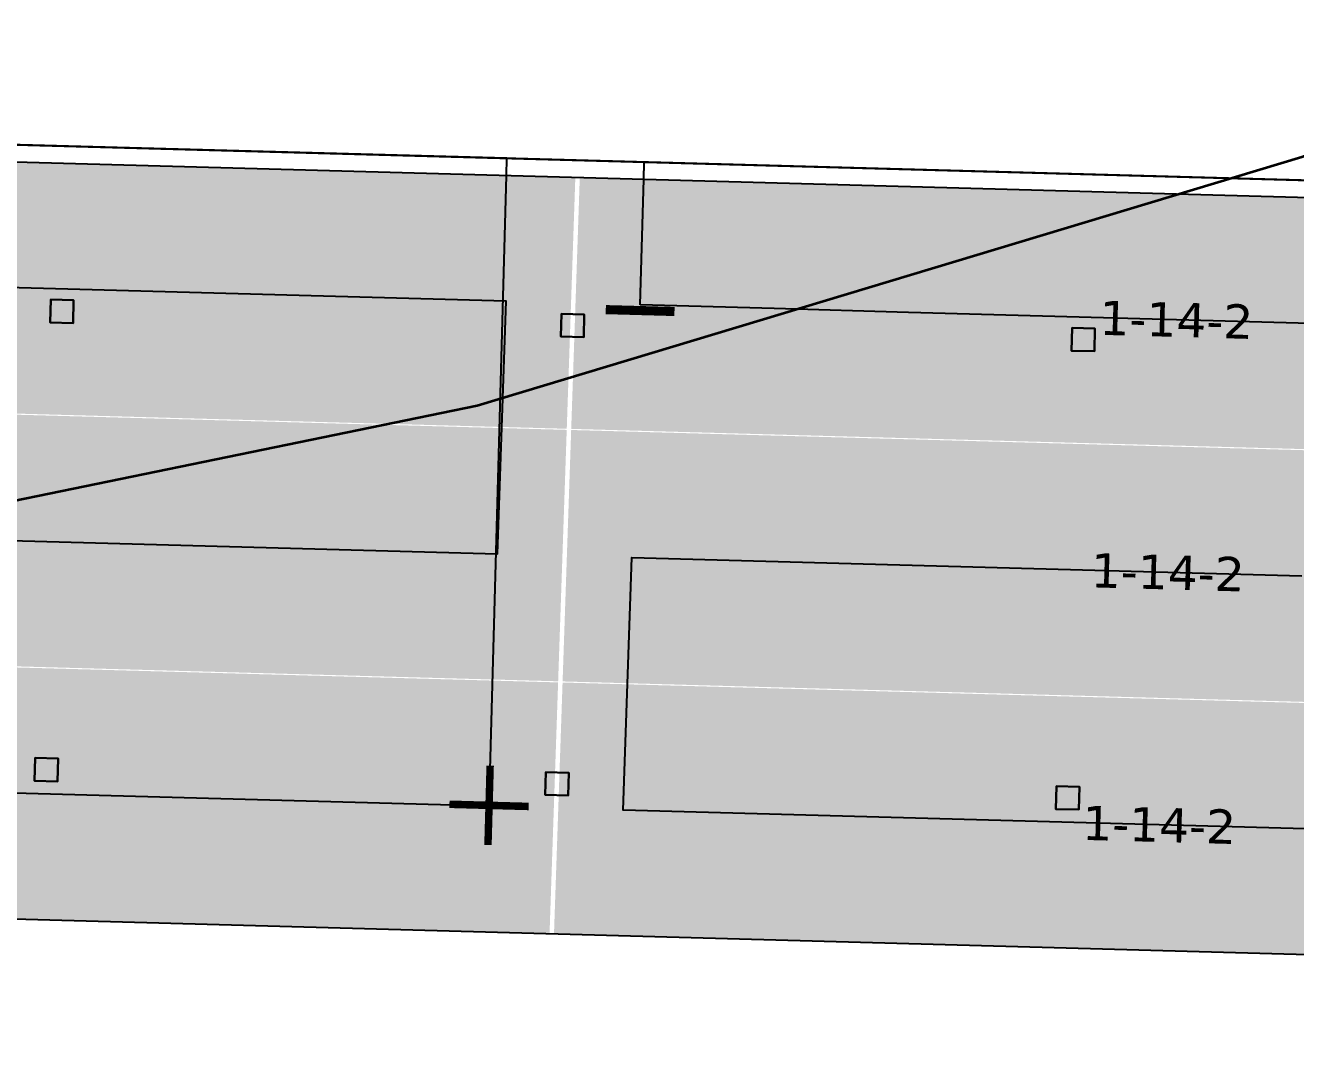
# Model space of a CAD drawing. Header units: metres. Extents: x 1477905 to 1478744, y 4202276 to 4202610.
# Drawn here: x 1478377.03 to 1478388.14, y 4202427.03 to 4202436.06 of the extents above; entities that cross this region are included whole.
import ezdxf

# ---------------------------------------------------------------- set-up
doc = ezdxf.new("R2010")
doc.units = ezdxf.units.M
doc.layers.add('Nouveau Terrain - CN - Courbes', color=22, linetype='Continuous', lineweight=0)
for name, color, linetype in [('PVcase Device Coloring', 7, 'Continuous'), ('PVcase Polarity Symbols', 7, 'Continuous'), ('PVcase Poles', 7, 'Continuous'), ('PVcase PV Modules (full frames)', 142, 'Continuous'), ('PVcase PV Modules (optimised)', 142, 'Continuous'), ('PVcase String Cables', 150, 'Continuous'), ('PVcase Stringing Numbers', 7, 'Continuous'), ('PVcase Strings', 92, 'Continuous')]:
    doc.layers.add(name, color=color, linetype=linetype)
doc.styles.get("Standard").update_dxf_attribs({"font": 'verdana.ttf'})
doc.styles.add('UBS-Style de texte', font='verdana.ttf')

# ---------------------------------------------------------------- blocks, each defined once
blk = doc.blocks.new('3P18@15DEG F FX ID2 PVBlock')
at = {"layer": 'PVcase PV Modules (optimised)', "color": 0}
blk.add_polyline3d([(0, 0, 1.773945735132677), (21.06698842950539, -0.5810537936249747, 1.773945735132684), (20.88445742833418, -7.198992669318526, 7.019385073192552e-15), (-0.182531001171211, -6.617938875693552, 0)], close=True, dxfattribs=at)

msp = doc.modelspace()

# ---------------------------------------------------------------- hatches: boundary and pattern name
at = {"layer": 'PVcase Device Coloring', "true_color": 0x1eec00, "transparency": 33554582}
for points in [[(1478365.237166604, 4202435.188087705), (1478365.162183982, 4202432.988940003), (1478381.769119565, 4202432.530900024), (1478381.844102187, 4202434.730047725)], [(1478366.343459281, 4202432.946696027), (1478366.268476659, 4202430.747548326), (1478381.693807784, 4202430.322098469), (1478381.768790405, 4202432.521246171)]]:
    msp.add_hatch(color=3, dxfattribs=at).paths.add_polyline_path(points, flags=0)
at = {"layer": 'PVcase Device Coloring', "true_color": 0x00ff40, "transparency": 33554582}
for points in [[(1478381.883075857, 4202434.728972783), (1478381.808093235, 4202432.529825082), (1478392.318992405, 4202432.239921384), (1478392.393975026, 4202434.439069085)], [(1478381.807764076, 4202432.520171229), (1478381.732781454, 4202430.321023528), (1478392.243680623, 4202430.031119829), (1478392.318663245, 4202432.23026753)], [(1478349.862140903, 4202431.190392579), (1478349.787158281, 4202428.991244878), (1478381.618496002, 4202428.113296916), (1478381.693478624, 4202430.312444617)], [(1478381.732452294, 4202430.311369675), (1478381.657469672, 4202428.112221974), (1478392.168368842, 4202427.822318275), (1478392.243351463, 4202430.021465977)]]:
    msp.add_hatch(color=100, dxfattribs=at).paths.add_polyline_path(points, flags=0)

# ---------------------------------------------------------------- linework, layer by layer
at = {"layer": 'Nouveau Terrain - CN - Courbes', "linetype": 'Continuous', "lineweight": 35}
msp.add_polyline3d([(1478335.282626814, 4202425.829336059, 73), (1478340.254916718, 4202426.28479444, 73), (1478342.535462485, 4202426.919656962, 73), (1478348.324087714, 4202429.398642596, 73), (1478352.125640577, 4202430.895987161, 73), (1478353.387270747, 4202431.01213701, 73), (1478360.184490013, 4202430.230826925, 73), (1478363.310418425, 4202430.345641803, 73), (1478376.930513024, 4202431.899315742, 73), (1478380.985159703, 4202432.73499997, 73), (1478388.197082288, 4202434.91053588, 73), (1478398.617350874, 4202438.826656805, 73), (1478407.985020134, 4202442.472740513, 73), (1478412.470244399, 4202444.791230266, 73), (1478421.358482726, 4202449.928240885, 73), (1478423.216447328, 4202451.645802511, 73), (1478427.581432917, 4202456.839782299, 73), (1478428.843755461, 4202458.856565427, 73), (1478429.58169592, 4202461.648758596, 73), (1478429.00640143, 4202461.758571131, 73), (1478428.780313677, 4202461.801726889, 73)], dxfattribs=at)
at = {"layer": 'PVcase Poles'}
for points in [[(1478377.251222728, 4202433.460194179, 72.1504762986383), (1478377.25673688, 4202433.660118151, 72.1504762986383), (1478377.25673688, 4202433.660118151, 75.02745957047753), (1478377.251222728, 4202433.460194179, 74.97385391389318), (1478377.251222728, 4202433.460194179, 72.1504762986383), (1478377.451146699, 4202433.454680027, 72.1504762986383), (1478377.451146699, 4202433.454680027, 74.96899420678274), (1478377.251222728, 4202433.460194179, 74.97385391389318), (1478377.451146699, 4202433.454680027, 74.96899420678274), (1478377.456660851, 4202433.654603998, 75.02259986336709), (1478377.456660851, 4202433.654603998, 72.1504762986383), (1478377.451146699, 4202433.454680027, 72.1504762986383), (1478377.456660851, 4202433.654603998, 72.1504762986383), (1478377.25673688, 4202433.660118151, 72.1504762986383), (1478377.456660851, 4202433.654603998, 72.1504762986383), (1478377.456660851, 4202433.654603998, 75.02259986336709), (1478377.25673688, 4202433.660118151, 75.02745957047753)], [(1478381.717205651, 4202433.337016804, 72.04183665115065), (1478381.722719803, 4202433.536940776, 72.04183665115065), (1478381.722719803, 4202433.536940776, 74.91890145816443), (1478381.717205651, 4202433.337016804, 74.86529580158007), (1478381.717205651, 4202433.337016804, 72.04183665115065), (1478381.917129622, 4202433.331502652, 72.04183665115065), (1478381.917129622, 4202433.331502652, 74.86043609446963), (1478381.717205651, 4202433.337016804, 74.86529580158007), (1478381.917129622, 4202433.331502652, 74.86043609446963), (1478381.922643774, 4202433.531426623, 74.91404175105399), (1478381.922643774, 4202433.531426623, 72.04183665115065), (1478381.917129622, 4202433.331502652, 72.04183665115065), (1478381.922643774, 4202433.531426623, 72.04183665115065), (1478381.722719803, 4202433.536940776, 72.04183665115065), (1478381.922643774, 4202433.531426623, 72.04183665115065), (1478381.922643774, 4202433.531426623, 74.91404175105399), (1478381.722719803, 4202433.536940776, 74.91890145816443)], [(1478386.183188574, 4202433.21383943, 71.90414919576196), (1478386.188702727, 4202433.413763402, 71.90414919576196), (1478386.188702727, 4202433.413763402, 74.81034334610541), (1478386.183188574, 4202433.21383943, 74.75673768952106), (1478386.183188574, 4202433.21383943, 71.90414919576196), (1478386.383112545, 4202433.208325278, 71.90414919576196), (1478386.383112545, 4202433.208325278, 74.75187798241062), (1478386.183188574, 4202433.21383943, 74.75673768952106), (1478386.383112545, 4202433.208325278, 74.75187798241062), (1478386.388626697, 4202433.40824925, 74.80548363899497), (1478386.388626697, 4202433.40824925, 71.90414919576196), (1478386.383112545, 4202433.208325278, 71.90414919576196), (1478386.388626697, 4202433.40824925, 71.90414919576196), (1478386.188702727, 4202433.413763402, 71.90414919576196), (1478386.388626697, 4202433.40824925, 71.90414919576196), (1478386.388626697, 4202433.40824925, 74.80548363899497), (1478386.188702727, 4202433.413763402, 74.81034334610541)], [(1478377.114539324, 4202429.451438733, 71.76156667563538), (1478377.120053477, 4202429.651362705, 71.76156667563538), (1478377.120053477, 4202429.651362705, 73.95303249400716), (1478377.114539324, 4202429.451438733, 73.89942683742281), (1478377.114539324, 4202429.451438733, 71.76156667563538), (1478377.314463295, 4202429.445924581, 71.76156667563538), (1478377.314463295, 4202429.445924581, 73.89456713031237), (1478377.114539324, 4202429.451438733, 73.89942683742281), (1478377.314463295, 4202429.445924581, 73.89456713031237), (1478377.319977447, 4202429.645848553, 73.94817278689672), (1478377.319977447, 4202429.645848553, 71.76156667563538), (1478377.314463295, 4202429.445924581, 71.76156667563538), (1478377.319977447, 4202429.645848553, 71.76156667563538), (1478377.120053477, 4202429.651362705, 71.76156667563538), (1478377.319977447, 4202429.645848553, 71.76156667563538), (1478377.319977447, 4202429.645848553, 73.94817278689672), (1478377.120053477, 4202429.651362705, 73.95303249400716)], [(1478381.580522248, 4202429.328261359, 71.66728028778124), (1478381.5860364, 4202429.52818533, 71.66728028778124), (1478381.5860364, 4202429.52818533, 73.84447438169406), (1478381.580522248, 4202429.328261359, 73.7908687251097), (1478381.580522248, 4202429.328261359, 71.66728028778124), (1478381.780446218, 4202429.322747206, 71.66728028778124), (1478381.780446218, 4202429.322747206, 73.78600901799926), (1478381.580522248, 4202429.328261359, 73.7908687251097), (1478381.780446218, 4202429.322747206, 73.78600901799926), (1478381.785960371, 4202429.522671178, 73.83961467458361), (1478381.785960371, 4202429.522671178, 71.66728028778124), (1478381.780446218, 4202429.322747206, 71.66728028778124), (1478381.785960371, 4202429.522671178, 71.66728028778124), (1478381.5860364, 4202429.52818533, 71.66728028778124), (1478381.785960371, 4202429.522671178, 71.66728028778124), (1478381.785960371, 4202429.522671178, 73.83961467458361), (1478381.5860364, 4202429.52818533, 73.84447438169406)], [(1478386.046505171, 4202429.205083984, 71.53312346020171), (1478386.052019323, 4202429.405007956, 71.53312346020171), (1478386.052019323, 4202429.405007956, 73.73591626938097), (1478386.046505171, 4202429.205083984, 73.6823106127966), (1478386.046505171, 4202429.205083984, 71.53312346020171), (1478386.246429142, 4202429.199569832, 71.53312346020171), (1478386.246429142, 4202429.199569832, 73.67745090568617), (1478386.046505171, 4202429.205083984, 73.6823106127966), (1478386.246429142, 4202429.199569832, 73.67745090568617), (1478386.251943294, 4202429.399493803, 73.73105656227052), (1478386.251943294, 4202429.399493803, 71.53312346020171), (1478386.246429142, 4202429.199569832, 71.53312346020171), (1478386.251943294, 4202429.399493803, 71.53312346020171), (1478386.052019323, 4202429.405007956, 71.53312346020171), (1478386.251943294, 4202429.399493803, 71.53312346020171), (1478386.251943294, 4202429.399493803, 73.73105656227052), (1478386.052019323, 4202429.405007956, 73.73591626938097)]]:
    msp.add_polyline3d(points, dxfattribs=at)
at = {"layer": 'PVcase String Cables'}
for points in [[(1478407.254324055, 4202432.928594232, 74.10674942704266), (1478407.284657117, 4202434.028365517, 74.40176737182357), (1478407.288792732, 4202434.178308524, 74.40182817072858), (1478392.675444939, 4202434.58136286, 74.9706222405934), (1478392.399086598, 4202434.588985167, 74.98087034228669), (1478371.338314589, 4202435.169867496, 75.49281086919423), (1478371.060540808, 4202435.177528842, 75.49677146963937), (1478349.994391164, 4202435.758559492, 75.68483412742162), (1478349.745420294, 4202435.765426419, 75.69530974273171), (1478339.660408163, 4202436.043583617, 76.0200912943735)], [(1478408.342044824, 4202430.687714791, 73.46941446045201), (1478408.433310324, 4202433.99668423, 74.35705844257564), (1478408.437445939, 4202434.146627238, 74.35711924148201), (1478392.675444939, 4202434.58136286, 74.9706222405934), (1478392.399086598, 4202434.588985168, 74.98087034228746), (1478371.338314589, 4202435.169867496, 75.49281086919423), (1478371.060540808, 4202435.177528842, 75.49677146963937), (1478349.994391164, 4202435.758559492, 75.68483412742162), (1478349.745420294, 4202435.765426419, 75.69530974273171), (1478339.660408163, 4202436.043583617, 76.0200912943735)], [(1478439.353483665, 4202432.043259409, 72.31180434255322), (1478439.383816727, 4202433.143030693, 72.60770741037472), (1478439.387952343, 4202433.292973717, 72.60800902226141), (1478435.347755606, 4202433.404407375, 72.95878892239764), (1478435.040720615, 4202433.412875784, 72.9812509305466), (1478414.005574829, 4202433.993051307, 74.1395527693767), (1478413.72650541, 4202434.000748389, 74.15125363802557), (1478392.675444939, 4202434.581362861, 74.97062224059476), (1478392.399086598, 4202434.588985168, 74.9808703422818), (1478371.338314589, 4202435.169867496, 75.49281086919423), (1478371.060540808, 4202435.177528843, 75.49677146963754), (1478349.994391164, 4202435.758559492, 75.68483412742162), (1478349.745420294, 4202435.765426419, 75.69530974273171), (1478339.660408163, 4202436.043583617, 76.0200912943735)], [(1478440.409531153, 4202429.803253557, 71.62042131957618), (1478440.500796654, 4202433.112222995, 72.51072844312837), (1478440.504932269, 4202433.262166019, 72.51103005501508), (1478435.347755606, 4202433.404407375, 72.95878892241785), (1478435.040720615, 4202433.412875783, 72.98125093054442), (1478414.005574829, 4202433.993051307, 74.1395527693767), (1478413.72650541, 4202434.000748389, 74.15125363802557), (1478392.675444939, 4202434.581362861, 74.97062224059476), (1478392.399086598, 4202434.588985168, 74.9808703422818), (1478371.338314589, 4202435.169867496, 75.49281086919423), (1478371.060540808, 4202435.177528842, 75.4967714696373), (1478349.994391164, 4202435.758559492, 75.68483412742162), (1478349.745420294, 4202435.765426419, 75.69530974273171), (1478339.660408163, 4202436.043583617, 76.0200912943735)], [(1478441.577693954, 4202429.771034171, 71.51899852825721), (1478441.668959454, 4202433.080003609, 72.40930565182961), (1478441.67309507, 4202433.229946634, 72.40960726372042), (1478435.347755606, 4202433.404407375, 72.95878892239764), (1478435.040720615, 4202433.412875784, 72.9812509305466), (1478414.005574829, 4202433.993051307, 74.1395527693767), (1478413.72650541, 4202434.00074839, 74.15125363802694), (1478392.675444939, 4202434.581362861, 74.97062224059476), (1478392.399086598, 4202434.588985168, 74.9808703422818), (1478371.338314589, 4202435.169867496, 75.49281086919423), (1478371.060540808, 4202435.177528843, 75.49677146963754), (1478349.994391164, 4202435.758559492, 75.68483412742162), (1478349.745420294, 4202435.765426419, 75.69530974273171), (1478339.660408163, 4202436.043583617, 76.0200912943735)], [(1478440.521646466, 4202432.011040024, 72.21038155123425), (1478440.551979528, 4202433.110811307, 72.50628461905575), (1478440.556115143, 4202433.260754331, 72.50658623094245), (1478435.347755606, 4202433.404407375, 72.95878892241785), (1478435.040720615, 4202433.412875783, 72.98125093054442), (1478414.005574829, 4202433.993051307, 74.1395527693767), (1478413.72650541, 4202434.000748389, 74.15125363802557), (1478392.675444939, 4202434.581362861, 74.97062224059476), (1478392.399086598, 4202434.588985168, 74.9808703422818), (1478371.338314589, 4202435.169867496, 75.49281086919423), (1478371.060540808, 4202435.177528842, 75.4967714696373), (1478349.994391164, 4202435.758559492, 75.68483412742162), (1478349.745420294, 4202435.765426419, 75.69530974273171), (1478339.660408163, 4202436.043583617, 76.0200912943735)], [(1478471.105472927, 4202431.167499976, 69.51253268815657), (1478471.13580599, 4202432.267271261, 69.80850958866061), (1478471.139941606, 4202432.4172143, 69.80883125548007), (1478456.590860719, 4202432.818496075, 71.11350164944335), (1478456.335846844, 4202432.825529675, 71.13655079202223), (1478435.347755606, 4202433.404407375, 72.95878892239764), (1478435.040720615, 4202433.412875784, 72.9812509305466), (1478414.005574829, 4202433.993051308, 74.13955276937888), (1478413.72650541, 4202434.00074839, 74.15125363802694), (1478392.675444939, 4202434.581362861, 74.97062224059476), (1478392.399086598, 4202434.588985168, 74.9808703422818), (1478371.338314589, 4202435.169867496, 75.49281086919423), (1478371.060540808, 4202435.177528843, 75.49677146963754), (1478349.994391164, 4202435.758559492, 75.68483412742162), (1478349.745420294, 4202435.765426419, 75.69530974273171), (1478339.660408163, 4202436.043583617, 76.0200912943735)], [(1478472.159561353, 4202428.927548157, 68.81799223616373), (1478472.250826854, 4202432.236517596, 69.70852150547911), (1478472.254962469, 4202432.386460635, 69.708843172299), (1478456.590860719, 4202432.818496074, 71.11350164943906), (1478456.335846844, 4202432.825529674, 71.13655079201813), (1478435.347755606, 4202433.404407375, 72.95878892239764), (1478435.040720615, 4202433.412875784, 72.9812509305466), (1478414.005574829, 4202433.993051307, 74.1395527693767), (1478413.72650541, 4202434.00074839, 74.15125363802694), (1478392.675444939, 4202434.581362861, 74.97062224059476), (1478392.399086598, 4202434.588985168, 74.9808703422818), (1478371.338314589, 4202435.169867496, 75.49281086919423), (1478371.060540808, 4202435.177528843, 75.49677146963754), (1478349.994391164, 4202435.758559492, 75.68483412742162), (1478349.745420294, 4202435.765426419, 75.69530974273171), (1478339.660408163, 4202436.043583617, 76.0200912943735)], [(1478503.128136204, 4202430.284275019, 67.40841836694196), (1478503.158469266, 4202431.384046304, 67.70355591983987), (1478503.162604882, 4202431.533989356, 67.70364930231757), (1478499.099031662, 4202431.646067767, 67.89970803800979), (1478498.849660655, 4202431.65294573, 67.91239470140185), (1478477.822503746, 4202432.232900911, 69.20775154736258), (1478477.573716408, 4202432.239762777, 69.2318906520581), (1478456.590860719, 4202432.818496075, 71.11350164944335), (1478456.335846844, 4202432.825529675, 71.13655079202223), (1478435.347755606, 4202433.404407376, 72.95878892240175), (1478435.040720615, 4202433.412875784, 72.9812509305466), (1478414.005574829, 4202433.993051308, 74.13955276937888), (1478413.72650541, 4202434.00074839, 74.15125363802694), (1478392.675444939, 4202434.581362861, 74.97062224059476), (1478392.399086598, 4202434.588985168, 74.9808703422818), (1478371.338314589, 4202435.169867496, 75.49281086919423), (1478371.060540808, 4202435.177528843, 75.49677146963754), (1478349.994391164, 4202435.758559492, 75.68483412742162), (1478349.745420294, 4202435.765426419, 75.69530974273171), (1478339.660408163, 4202436.043583617, 76.0200912943735)], [(1478504.20988004, 4202428.043560429, 66.7604203714471), (1478504.30114554, 4202431.352529868, 67.64842422825078), (1478504.305281156, 4202431.50247292, 67.64851761072848), (1478499.099031662, 4202431.646067766, 67.89970803800797), (1478498.849660655, 4202431.65294573, 67.91239470140185), (1478477.822503746, 4202432.232900911, 69.20775154736258), (1478477.573716408, 4202432.239762776, 69.2318906520538), (1478456.590860719, 4202432.818496075, 71.11350164944335), (1478456.335846844, 4202432.825529674, 71.13655079201813), (1478435.347755606, 4202433.404407375, 72.95878892239764), (1478435.040720615, 4202433.412875784, 72.9812509305466), (1478414.005574829, 4202433.993051307, 74.1395527693767), (1478413.72650541, 4202434.00074839, 74.15125363802694), (1478392.675444939, 4202434.581362861, 74.97062224059476), (1478392.399086598, 4202434.588985168, 74.9808703422818), (1478371.338314589, 4202435.169867496, 75.49281086919423), (1478371.060540808, 4202435.177528843, 75.49677146963754), (1478349.994391164, 4202435.758559492, 75.68483412742162), (1478349.745420294, 4202435.765426419, 75.69530974273171), (1478339.660408163, 4202436.043583617, 76.0200912943735)], [(1478505.381072772, 4202428.011257474, 66.70391282185143), (1478505.472338272, 4202431.320226913, 67.59191667841536), (1478505.476473888, 4202431.470169966, 67.59201006088365), (1478499.099031662, 4202431.646067767, 67.89970803800979), (1478498.849660655, 4202431.65294573, 67.91239470140185), (1478477.822503746, 4202432.232900911, 69.20775154736258), (1478477.573716408, 4202432.239762776, 69.2318906520538), (1478456.590860719, 4202432.818496075, 71.11350164944335), (1478456.335846844, 4202432.825529675, 71.13655079202223), (1478435.347755606, 4202433.404407376, 72.95878892240175), (1478435.040720615, 4202433.412875784, 72.9812509305466), (1478414.005574829, 4202433.993051308, 74.13955276937888), (1478413.72650541, 4202434.00074839, 74.15125363802694), (1478392.675444939, 4202434.581362861, 74.97062224059476), (1478392.399086598, 4202434.588985168, 74.9808703422818), (1478371.338314589, 4202435.169867496, 75.49281086919423), (1478371.060540808, 4202435.177528843, 75.49677146963754), (1478349.994391164, 4202435.758559492, 75.68483412742162), (1478349.745420294, 4202435.765426419, 75.69530974273171), (1478339.660408163, 4202436.043583617, 76.0200912943735)], [(1478504.299328936, 4202430.251972063, 67.35191081709532), (1478504.329661999, 4202431.351743349, 67.64704836997078), (1478504.333797615, 4202431.501686401, 67.64714175244835), (1478499.099031662, 4202431.646067766, 67.89970803800797), (1478498.849660655, 4202431.65294573, 67.91239470140185), (1478477.822503746, 4202432.232900911, 69.20775154736258), (1478477.573716408, 4202432.239762776, 69.2318906520538), (1478456.590860719, 4202432.818496074, 71.11350164943906), (1478456.335846844, 4202432.825529674, 71.13655079201813), (1478435.347755606, 4202433.404407375, 72.95878892239764), (1478435.040720615, 4202433.412875784, 72.9812509305466), (1478414.005574829, 4202433.993051307, 74.1395527693767), (1478413.72650541, 4202434.00074839, 74.15125363802694), (1478392.675444939, 4202434.581362861, 74.97062224059476), (1478392.399086598, 4202434.588985168, 74.9808703422818), (1478371.338314589, 4202435.169867496, 75.49281086919423), (1478371.060540808, 4202435.177528843, 75.49677146963754), (1478349.994391164, 4202435.758559492, 75.68483412742162), (1478349.745420294, 4202435.765426419, 75.69530974273171), (1478339.660408163, 4202436.043583617, 76.0200912943735)], [(1478409.513712389, 4202430.65539874, 73.42380974534179), (1478409.604977889, 4202433.964368179, 74.3114537274654), (1478409.609113504, 4202434.114311188, 74.31151452637317), (1478392.675444939, 4202434.581362861, 74.97062224059476), (1478392.399086598, 4202434.588985168, 74.9808703422818), (1478371.338314589, 4202435.169867496, 75.49281086919423), (1478371.060540808, 4202435.177528842, 75.4967714696373), (1478349.994391164, 4202435.758559492, 75.68483412742162), (1478349.745420294, 4202435.765426419, 75.69530974273171), (1478339.660408163, 4202436.043583617, 76.0200912943735)], [(1478408.42599162, 4202432.89627818, 74.06114471198299), (1478408.456324682, 4202433.996049466, 74.35616265672239), (1478408.460460297, 4202434.145992474, 74.35622345562878), (1478392.675444939, 4202434.581362861, 74.97062224059476), (1478392.399086598, 4202434.588985168, 74.9808703422818), (1478371.338314589, 4202435.169867496, 75.49281086919423), (1478371.060540808, 4202435.177528842, 75.4967714696373), (1478349.994391164, 4202435.758559492, 75.68483412742162), (1478349.745420294, 4202435.765426419, 75.69530974273171), (1478339.660408163, 4202436.043583617, 76.0200912943735)], [(1478473.327432751, 4202428.895336809, 68.7132648483956), (1478473.418698252, 4202432.204306247, 69.60379411758346), (1478473.422833868, 4202432.354249287, 69.6041157844115), (1478456.590860719, 4202432.818496075, 71.11350164944335), (1478456.335846844, 4202432.825529675, 71.13655079202223), (1478435.347755606, 4202433.404407376, 72.95878892240175), (1478435.040720615, 4202433.412875784, 72.9812509305466), (1478414.005574829, 4202433.993051308, 74.13955276937888), (1478413.72650541, 4202434.00074839, 74.15125363802694), (1478392.675444939, 4202434.581362861, 74.97062224059476), (1478392.399086598, 4202434.588985168, 74.9808703422818), (1478371.338314589, 4202435.169867496, 75.49281086919423), (1478371.060540808, 4202435.177528843, 75.49677146963754), (1478349.994391164, 4202435.758559492, 75.68483412742162), (1478349.745420294, 4202435.765426419, 75.69530974273171), (1478339.660408163, 4202436.043583617, 76.0200912943735)], [(1478472.273344326, 4202431.135288628, 69.40780530026322), (1478472.303677388, 4202432.235059912, 69.70378220076726), (1478472.307813004, 4202432.385002952, 69.70410386759103), (1478456.590860719, 4202432.818496075, 71.11350164944335), (1478456.335846844, 4202432.825529675, 71.13655079202223), (1478435.347755606, 4202433.404407376, 72.95878892240175), (1478435.040720615, 4202433.412875784, 72.9812509305466), (1478414.005574829, 4202433.993051308, 74.13955276937888), (1478413.72650541, 4202434.00074839, 74.15125363802694), (1478392.675444939, 4202434.581362861, 74.97062224059476), (1478392.399086598, 4202434.588985168, 74.9808703422818), (1478371.338314589, 4202435.169867496, 75.49281086919423), (1478371.060540808, 4202435.177528843, 75.49677146963754), (1478349.994391164, 4202435.758559492, 75.68483412742162), (1478349.745420294, 4202435.765426419, 75.69530974273171), (1478339.660408163, 4202436.043583617, 76.0200912943735)], [(1478455.483532248, 4202427.176615076, 69.7119648011264), (1478455.635730186, 4202432.694782667, 71.19667598013304), (1478455.639865802, 4202432.844725698, 71.19697759203197), (1478435.347755606, 4202433.404407375, 72.95878892239764), (1478435.040720615, 4202433.412875783, 72.98125093054442), (1478414.005574829, 4202433.993051307, 74.1395527693767), (1478413.72650541, 4202434.000748389, 74.15125363802557), (1478392.675444939, 4202434.581362861, 74.97062224059476), (1478392.399086598, 4202434.588985168, 74.9808703422818), (1478371.338314589, 4202435.169867496, 75.49281086919423), (1478371.060540808, 4202435.177528843, 75.49677146963754), (1478349.994391164, 4202435.758559492, 75.68483412742162), (1478349.745420294, 4202435.765426419, 75.69530974273171), (1478339.660408163, 4202436.043583617, 76.0200912943735)], [(1478424.868732267, 4202428.021009409, 72.05125214390529), (1478425.020930206, 4202433.539177001, 73.5326421000467), (1478425.025065821, 4202433.689120019, 73.53276369319222), (1478414.005574829, 4202433.993051307, 74.1395527693767), (1478413.72650541, 4202434.000748389, 74.15125363802557), (1478392.675444939, 4202434.581362861, 74.97062224059476), (1478392.399086598, 4202434.588985168, 74.9808703422818), (1478371.338314589, 4202435.169867496, 75.49281086919423), (1478371.060540808, 4202435.177528843, 75.49677146963754), (1478349.994391164, 4202435.758559492, 75.68483412742162), (1478349.745420294, 4202435.765426419, 75.69530974273171), (1478339.660408163, 4202436.043583617, 76.0200912943735)], [(1478519.345936662, 4202425.415210378, 65.43433177781404), (1478519.4981346, 4202430.933377972, 66.91520193849198), (1478519.502270217, 4202431.083321031, 66.91529532097287), (1478499.099031662, 4202431.646067767, 67.89970803800979), (1478498.849660655, 4202431.65294573, 67.91239470140185), (1478477.822503746, 4202432.232900911, 69.20775154736258), (1478477.573716408, 4202432.239762776, 69.2318906520538), (1478456.590860719, 4202432.818496075, 71.11350164944335), (1478456.335846844, 4202432.825529675, 71.13655079202223), (1478435.347755606, 4202433.404407375, 72.95878892239764), (1478435.040720615, 4202433.412875784, 72.9812509305466), (1478414.005574829, 4202433.993051308, 74.13955276937888), (1478413.72650541, 4202434.00074839, 74.15125363802694), (1478392.675444939, 4202434.581362861, 74.97062224059476), (1478392.399086598, 4202434.588985168, 74.9808703422818), (1478371.338314589, 4202435.169867496, 75.49281086919423), (1478371.060540808, 4202435.177528843, 75.49677146963754), (1478349.994391164, 4202435.758559492, 75.68483412742162), (1478349.745420294, 4202435.765426419, 75.69530974273171), (1478339.660408163, 4202436.043583617, 76.0200912943735)], [(1478488.671567579, 4202426.261247706, 67.04767020350816), (1478488.823765517, 4202431.779415296, 68.52962298573195), (1478488.827901133, 4202431.929358342, 68.52977511384454), (1478477.822503746, 4202432.232900911, 69.20775154736258), (1478477.573716408, 4202432.239762776, 69.2318906520538), (1478456.590860719, 4202432.818496075, 71.11350164944335), (1478456.335846844, 4202432.825529675, 71.13655079202223), (1478435.347755606, 4202433.404407375, 72.95878892239764), (1478435.040720615, 4202433.412875784, 72.9812509305466), (1478414.005574829, 4202433.993051308, 74.13955276937888), (1478413.72650541, 4202434.00074839, 74.15125363802694), (1478392.675444939, 4202434.581362861, 74.97062224059476), (1478392.399086598, 4202434.588985168, 74.9808703422818), (1478371.338314589, 4202435.169867496, 75.49281086919423), (1478371.060540808, 4202435.177528843, 75.49677146963754), (1478349.994391164, 4202435.758559492, 75.68483412742162), (1478349.745420294, 4202435.765426419, 75.69530974273171), (1478339.660408163, 4202436.043583617, 76.0200912943735)], [(1478423.697950487, 4202428.053301029, 72.11572132784727), (1478423.850148426, 4202433.571468622, 73.59711128423994), (1478423.854284041, 4202433.721411639, 73.59723287738346), (1478414.005574829, 4202433.993051307, 74.1395527693767), (1478413.72650541, 4202434.000748389, 74.15125363802557), (1478392.675444939, 4202434.581362861, 74.97062224059476), (1478392.399086598, 4202434.588985168, 74.9808703422818), (1478371.338314589, 4202435.169867496, 75.49281086919423), (1478371.060540808, 4202435.177528843, 75.49677146963754), (1478349.994391164, 4202435.758559492, 75.68483412742162), (1478349.745420294, 4202435.765426419, 75.69530974273171), (1478339.660408163, 4202436.043583617, 76.0200912943735)], [(1478393.026419684, 4202428.899260071, 73.47054550504578), (1478393.178617622, 4202434.417427665, 74.95081552476418), (1478393.182753237, 4202434.567370666, 74.95087632366999), (1478392.675444939, 4202434.581362861, 74.97062224059476), (1478392.399086598, 4202434.588985168, 74.9808703422818), (1478371.338314589, 4202435.169867496, 75.49281086919423), (1478371.060540808, 4202435.177528843, 75.49677146963754), (1478349.994391164, 4202435.758559492, 75.68483412742162), (1478349.745420294, 4202435.765426419, 75.69530974273171), (1478339.660408163, 4202436.043583617, 76.0200912943735)], [(1478487.501230447, 4202426.293527062, 67.11976764478585), (1478487.653428385, 4202431.811694654, 68.60172042727548), (1478487.657564001, 4202431.961637698, 68.60187255538574), (1478477.822503746, 4202432.232900912, 69.20775154736509), (1478477.573716408, 4202432.239762777, 69.2318906520581), (1478456.590860719, 4202432.818496075, 71.11350164944335), (1478456.335846844, 4202432.825529675, 71.13655079202223), (1478435.347755606, 4202433.404407376, 72.95878892240175), (1478435.040720615, 4202433.412875784, 72.9812509305466), (1478414.005574829, 4202433.993051308, 74.13955276937888), (1478413.72650541, 4202434.00074839, 74.15125363802694), (1478392.675444939, 4202434.581362861, 74.97062224059476), (1478392.399086598, 4202434.588985168, 74.9808703422818), (1478371.338314589, 4202435.169867496, 75.49281086919423), (1478371.060540808, 4202435.177528843, 75.49677146963754), (1478349.994391164, 4202435.758559492, 75.68483412742162), (1478349.745420294, 4202435.765426419, 75.69530974273171), (1478339.660408163, 4202436.043583617, 76.0200912943735)], [(1478456.863450201, 4202427.138555218, 69.5896352150162), (1478457.015648139, 4202432.656722809, 71.0747168528671), (1478457.019783755, 4202432.806665841, 71.07503851967732), (1478456.590860719, 4202432.818496074, 71.11350164943906), (1478456.335846843, 4202432.825529673, 71.13655079203423), (1478435.347755606, 4202433.404407375, 72.95878892241375), (1478435.040720615, 4202433.412875783, 72.98125093054442), (1478414.005574829, 4202433.993051307, 74.1395527693767), (1478413.72650541, 4202434.000748389, 74.15125363802557), (1478392.675444939, 4202434.58136286, 74.9706222405934), (1478392.399086598, 4202434.588985168, 74.98087034228746), (1478371.338314589, 4202435.169867496, 75.49281086919423), (1478371.060540808, 4202435.177528842, 75.4967714696373), (1478349.994391164, 4202435.758559492, 75.68483412742162), (1478349.745420294, 4202435.765426419, 75.69530974273171), (1478339.660408163, 4202436.043583617, 76.0200912943735)], [(1478391.639242941, 4202428.937520135, 73.51592916934037), (1478391.79144088, 4202434.45568773, 74.99551660730846), (1478391.795576494, 4202434.605630728, 74.99554033064689), (1478371.338314589, 4202435.169867496, 75.49281086919423), (1478371.060540808, 4202435.177528842, 75.4967714696373), (1478349.994391164, 4202435.758559492, 75.68483412742162), (1478349.745420294, 4202435.765426419, 75.69530974273171), (1478339.660408163, 4202436.043583617, 76.0200912943735)], [(1478382.412201758, 4202433.613770924, 74.9278858148761), (1478382.44253482, 4202434.713542209, 75.22276772100301), (1478382.446670435, 4202434.863485204, 75.22279144433834), (1478371.338314589, 4202435.169867496, 75.49281086919423), (1478371.060540808, 4202435.177528843, 75.49677146963754), (1478349.994391164, 4202435.758559492, 75.68483412742162), (1478349.745420294, 4202435.765426419, 75.69530974273171), (1478339.660408163, 4202436.043583617, 76.0200912943735)], [(1478381.089370101, 4202429.228498776, 73.77237311466902), (1478381.24156804, 4202434.746666369, 75.25196055239827), (1478381.245703654, 4202434.896609363, 75.25198427573284), (1478371.338314589, 4202435.169867495, 75.49281086919346), (1478371.060540808, 4202435.177528842, 75.49677146963937), (1478349.994391164, 4202435.758559492, 75.68483412742162), (1478349.745420294, 4202435.765426419, 75.69530974273171), (1478339.660408163, 4202436.043583617, 76.0200912943735)], [(1478339.660408163, 4202436.043583617, 76.0200912943735), (1478349.745420294, 4202435.765426419, 75.69530974273171), (1478349.994391164, 4202435.758559492, 75.68483412742162), (1478371.060540808, 4202435.177528843, 75.49677146963754), (1478371.338314589, 4202435.169867496, 75.49281086919423), (1478392.399086598, 4202434.588985168, 74.9808703422818), (1478392.675444939, 4202434.581362861, 74.97062224059476), (1478413.72650541, 4202434.00074839, 74.15125363802694), (1478414.005574829, 4202433.993051308, 74.13955276937888), (1478435.040720615, 4202433.412875784, 72.9812509305466), (1478435.347755606, 4202433.404407376, 72.95878892240175), (1478456.335846844, 4202432.825529675, 71.13655079202223), (1478456.590860719, 4202432.818496075, 71.11350164944335), (1478457.953405293, 4202432.780915398, 70.99131719120633), (1478457.953405293, 4202432.780915398, 67.89605322179095), (1478457.890513572, 4202430.50068047, 67.73212957208149), (1478457.827621851, 4202428.220445542, 67.56652980284153), (1478457.76473013, 4202425.940210612, 67.4035491288363), (1478457.70183841, 4202423.659975684, 67.24089141096175), (1478457.795126071, 4202423.657402694, 67.23245190847813), (1478457.795126071, 4202423.657402694, 70.33546205716722), (1478472.335994561, 4202423.256347399, 68.9596465500219), (1478472.331858946, 4202423.106404414, 68.95928860253052), (1478472.301525884, 4202422.006633131, 68.66317808742124)], [(1478339.660408163, 4202436.043583617, 76.0200912943735), (1478349.745420294, 4202435.765426419, 75.69530974273171), (1478349.994391164, 4202435.758559492, 75.68483412742162), (1478371.060540808, 4202435.177528843, 75.49677146963754), (1478371.338314589, 4202435.169867496, 75.49281086919423), (1478392.399086598, 4202434.588985168, 74.9808703422818), (1478392.675444939, 4202434.581362861, 74.97062224059476), (1478413.72650541, 4202434.00074839, 74.15125363802694), (1478414.005574829, 4202433.993051308, 74.13955276937888), (1478435.040720615, 4202433.412875784, 72.9812509305466), (1478435.347755606, 4202433.404407376, 72.95878892240175), (1478456.335846844, 4202432.825529675, 71.13655079202223), (1478456.590860719, 4202432.818496075, 71.11350164944335), (1478457.953405293, 4202432.780915398, 70.99131719120633), (1478457.953405293, 4202432.780915398, 67.89605322179095), (1478457.890513572, 4202430.50068047, 67.73212957208149), (1478457.827621851, 4202428.220445542, 67.56652980284153), (1478457.76473013, 4202425.940210613, 67.40354912890533), (1478457.70183841, 4202423.659975685, 67.24089141103045), (1478457.795126072, 4202423.657402695, 67.23245190852623), (1478457.795126072, 4202423.657402695, 70.33546205714987), (1478473.447600131, 4202423.225687933, 68.8544696012095), (1478473.443464516, 4202423.075744947, 68.85411165373547), (1478473.352199016, 4202419.76677551, 67.96318036724146)], [(1478339.660408163, 4202436.043583617, 76.0200912943735), (1478349.745420294, 4202435.765426419, 75.69530974273171), (1478349.994391164, 4202435.758559492, 75.68483412742162), (1478371.060540808, 4202435.177528843, 75.49677146963754), (1478371.338314589, 4202435.169867496, 75.49281086919423), (1478392.399086598, 4202434.588985168, 74.9808703422818), (1478392.675444939, 4202434.581362861, 74.97062224059476), (1478413.72650541, 4202434.00074839, 74.15125363802694), (1478414.005574829, 4202433.993051308, 74.13955276937888), (1478435.040720615, 4202433.412875784, 72.9812509305466), (1478435.347755606, 4202433.404407376, 72.95878892240175), (1478456.335846844, 4202432.825529675, 71.13655079202223), (1478456.590860719, 4202432.818496075, 71.11350164944335), (1478457.953405293, 4202432.780915398, 70.99131719120633), (1478457.953405293, 4202432.780915398, 67.89605322179095), (1478457.890513572, 4202430.50068047, 67.73212957208149), (1478457.827621851, 4202428.220445542, 67.56652980284153), (1478457.76473013, 4202425.940210612, 67.4035491288363), (1478457.70183841, 4202423.659975684, 67.24089141096175), (1478457.795126071, 4202423.657402694, 67.23245190847813), (1478457.795126071, 4202423.657402694, 70.33546205716722), (1478478.7685136, 4202423.07893052, 68.35101994359718)], [(1478339.660408163, 4202436.043583617, 76.0200912943735), (1478349.745420294, 4202435.765426419, 75.69530974273171), (1478349.994391164, 4202435.758559492, 75.68483412742162), (1478371.060540808, 4202435.177528843, 75.49677146963754), (1478371.338314589, 4202435.169867496, 75.49281086919423), (1478392.399086598, 4202434.588985168, 74.9808703422818), (1478392.675444939, 4202434.581362861, 74.97062224059476), (1478413.72650541, 4202434.00074839, 74.15125363802694), (1478414.005574829, 4202433.993051308, 74.13955276937888), (1478435.040720615, 4202433.412875784, 72.9812509305466), (1478435.347755606, 4202433.404407376, 72.95878892240175), (1478456.335846844, 4202432.825529675, 71.13655079202223), (1478456.590860719, 4202432.818496075, 71.11350164944335), (1478457.953405293, 4202432.780915398, 70.99131719120633), (1478457.953405293, 4202432.780915398, 67.89605322179095), (1478457.890513572, 4202430.500680469, 67.7321295720302), (1478457.827621851, 4202428.220445541, 67.56652980279337), (1478457.76473013, 4202425.940210612, 67.4035491288363), (1478457.701838409, 4202423.659975683, 67.24089141091365), (1478457.795126071, 4202423.657402693, 67.23245190840943), (1478457.795126071, 4202423.657402693, 70.33546205716257), (1478478.7685136, 4202423.078930515, 68.35101994359128)], [(1478339.660408163, 4202436.043583617, 76.0200912943735), (1478349.745420294, 4202435.765426419, 75.69530974273171), (1478349.994391164, 4202435.758559492, 75.68483412742162), (1478371.060540808, 4202435.177528843, 75.49677146963754), (1478371.338314589, 4202435.169867496, 75.49281086919423), (1478392.399086598, 4202434.588985168, 74.9808703422818), (1478392.675444939, 4202434.581362861, 74.97062224059476), (1478413.72650541, 4202434.00074839, 74.15125363802694), (1478414.005574829, 4202433.993051308, 74.13955276937888), (1478435.040720615, 4202433.412875784, 72.9812509305466), (1478435.347755606, 4202433.404407376, 72.95878892240175), (1478456.335846844, 4202432.825529675, 71.13655079202223), (1478456.590860719, 4202432.818496075, 71.11350164944335), (1478457.953405293, 4202432.780915398, 70.99131719120633), (1478457.953405293, 4202432.780915398, 67.89605322179095), (1478457.890513572, 4202430.50068047, 67.73212957208149), (1478457.827621851, 4202428.220445542, 67.56652980284153), (1478457.76473013, 4202425.940210612, 67.4035491288363), (1478457.70183841, 4202423.659975684, 67.24089141096175), (1478457.795126071, 4202423.657402694, 67.23245190847813), (1478457.795126071, 4202423.657402694, 70.33546205716722), (1478474.614944547, 4202423.19349112, 68.74401880172103), (1478474.610808932, 4202423.043548133, 68.74366085424283), (1478474.519543432, 4202419.734578696, 67.85272956774882)], [(1478339.660408163, 4202436.043583617, 76.0200912943735), (1478349.745420294, 4202435.765426419, 75.69530974273171), (1478349.994391164, 4202435.758559492, 75.68483412742162), (1478371.060540808, 4202435.177528843, 75.49677146963754), (1478371.338314589, 4202435.169867496, 75.49281086919423), (1478392.399086598, 4202434.588985168, 74.9808703422818), (1478392.675444939, 4202434.581362861, 74.97062224059476), (1478413.72650541, 4202434.00074839, 74.15125363802694), (1478414.005574829, 4202433.993051308, 74.13955276937888), (1478435.040720615, 4202433.412875784, 72.9812509305466), (1478435.347755606, 4202433.404407376, 72.95878892240175), (1478456.335846844, 4202432.825529675, 71.13655079202223), (1478456.590860719, 4202432.818496075, 71.11350164944335), (1478457.953405293, 4202432.780915398, 70.99131719120633), (1478457.953405293, 4202432.780915398, 67.89605322179095), (1478457.890513572, 4202430.50068047, 67.73212957210136), (1478457.827621851, 4202428.220445542, 67.56652980286215), (1478457.76473013, 4202425.940210612, 67.4035491288363), (1478457.701838409, 4202423.659975684, 67.24089141098234), (1478457.795126071, 4202423.657402694, 67.23245190847813), (1478457.795126071, 4202423.657402694, 70.33546205716722), (1478473.503338977, 4202423.224150586, 68.84919575051143), (1478473.499203363, 4202423.0742076, 68.84883780303788), (1478473.4688703, 4202421.974436318, 68.55272728818159)], [(1478339.660408163, 4202436.043583617, 76.0200912943735), (1478349.745420294, 4202435.765426419, 75.69530974273171), (1478349.994391164, 4202435.758559492, 75.68483412742162), (1478371.060540808, 4202435.177528843, 75.49677146963754), (1478371.338314589, 4202435.169867496, 75.49281086919423), (1478392.399086598, 4202434.588985168, 74.9808703422818), (1478392.675444939, 4202434.581362861, 74.97062224059476), (1478413.72650541, 4202434.00074839, 74.15125363802694), (1478414.005574829, 4202433.993051308, 74.13955276937888), (1478435.040720615, 4202433.412875784, 72.9812509305466), (1478435.347755606, 4202433.404407376, 72.95878892240175), (1478456.335846844, 4202432.825529675, 71.13655079202223), (1478456.590860719, 4202432.818496075, 71.11350164944335), (1478457.953405293, 4202432.780915398, 70.99131719120633), (1478457.953405293, 4202432.780915398, 67.89605322179095), (1478457.890513572, 4202430.500680469, 67.7321295720302), (1478457.827621851, 4202428.220445541, 67.56652980279337), (1478457.76473013, 4202425.940210612, 67.40354912885682), (1478457.701838409, 4202423.659975683, 67.24089141093424), (1478457.795126071, 4202423.657402693, 67.23245190840943), (1478457.795126071, 4202423.657402693, 70.33546205716257), (1478478.7685136, 4202423.078930514, 68.35101994358662)], [(1478339.660408163, 4202436.043583617, 76.0200912943735), (1478349.745420294, 4202435.765426419, 75.69530974273171), (1478349.994391164, 4202435.758559492, 75.68483412742162), (1478371.060540808, 4202435.177528843, 75.49677146963754), (1478371.338314589, 4202435.169867496, 75.49281086919423), (1478392.399086598, 4202434.588985168, 74.9808703422818), (1478392.675444939, 4202434.581362861, 74.97062224059476), (1478413.72650541, 4202434.00074839, 74.15125363802694), (1478414.005574829, 4202433.993051308, 74.13955276937888), (1478435.040720615, 4202433.412875784, 72.9812509305466), (1478435.347755606, 4202433.404407376, 72.95878892240175), (1478456.335846844, 4202432.825529675, 71.13655079202223), (1478456.590860719, 4202432.818496075, 71.11350164944335), (1478457.953405293, 4202432.780915398, 70.99131719120633), (1478457.953405293, 4202432.780915398, 67.89605322179095), (1478457.890513572, 4202430.500680471, 67.73212957215264), (1478457.827621852, 4202428.220445544, 67.56652980302724), (1478457.764730131, 4202425.940210618, 67.40354912923002), (1478457.70183841, 4202423.659975691, 67.24089141142206), (1478457.795126071, 4202423.657402694, 67.23245190847813), (1478457.795126071, 4202423.657402694, 70.33546205716722), (1478458.216383873, 4202423.645783851, 70.29560384521322), (1478458.212248259, 4202423.495840873, 70.2952458977544), (1478458.060050321, 4202417.977673281, 68.80949383964469)], [(1478339.660408163, 4202436.043583617, 76.0200912943735), (1478349.745420294, 4202435.765426419, 75.69530974273171), (1478349.994391164, 4202435.758559492, 75.68483412742162), (1478371.060540808, 4202435.177528843, 75.49677146963754), (1478371.338314589, 4202435.169867496, 75.49281086919423), (1478392.399086598, 4202434.588985168, 74.9808703422818), (1478392.675444939, 4202434.581362861, 74.97062224059476), (1478413.72650541, 4202434.00074839, 74.15125363802694), (1478414.005574829, 4202433.993051308, 74.13955276937888), (1478435.040720615, 4202433.412875784, 72.9812509305466)], [(1478339.660408163, 4202436.043583617, 76.0200912943735), (1478349.745420294, 4202435.765426419, 75.69530974273171), (1478349.994391164, 4202435.758559492, 75.68483412742162), (1478371.060540808, 4202435.177528843, 75.49677146963754), (1478371.338314589, 4202435.169867496, 75.49281086919423), (1478392.399086598, 4202434.588985168, 74.9808703422818), (1478392.675444939, 4202434.581362861, 74.97062224059476), (1478413.72650541, 4202434.00074839, 74.15125363802694), (1478414.005574829, 4202433.993051308, 74.13955276937888), (1478435.040720615, 4202433.412875784, 72.9812509305466)], [(1478339.660408163, 4202436.043583617, 76.0200912943735), (1478349.745420294, 4202435.765426419, 75.69530974273171), (1478349.994391164, 4202435.758559492, 75.68483412742162), (1478371.060540808, 4202435.177528843, 75.49677146963754), (1478371.338314589, 4202435.169867496, 75.49281086919423), (1478392.399086598, 4202434.588985168, 74.9808703422818), (1478392.675444939, 4202434.581362861, 74.97062224059476), (1478413.72650541, 4202434.00074839, 74.15125363802694), (1478414.005574829, 4202433.993051308, 74.13955276937888), (1478435.040720615, 4202433.412875784, 72.9812509305466)], [(1478339.660408163, 4202436.043583617, 76.0200912943735), (1478349.745420294, 4202435.765426419, 75.69530974273171), (1478349.994391164, 4202435.758559492, 75.68483412742162), (1478371.060540808, 4202435.177528843, 75.49677146963754), (1478371.338314589, 4202435.169867496, 75.49281086919423), (1478392.399086598, 4202434.588985168, 74.9808703422818), (1478392.675444939, 4202434.581362861, 74.97062224059476), (1478413.72650541, 4202434.00074839, 74.15125363802694), (1478414.005574829, 4202433.993051308, 74.13955276937888), (1478435.040720615, 4202433.412875784, 72.9812509305466)]]:
    msp.add_polyline3d(points, dxfattribs=at)
at = {"layer": 'PVcase Strings'}
for points in [[(1478376.47584951, 4202431.566624168), (1478377.648057603, 4202431.534293208), (1478378.820265696, 4202431.501962248), (1478379.99247379, 4202431.469631289), (1478381.164681883, 4202431.437300329), (1478381.239993664, 4202433.646101884), (1478380.067785571, 4202433.678432844), (1478378.895577478, 4202433.710763803), (1478377.723369384, 4202433.743094763), (1478376.551161291, 4202433.775425723)], [(1478388.273242224, 4202433.452116123), (1478387.101034131, 4202433.484447083), (1478385.928826038, 4202433.516778043), (1478384.756617944, 4202433.549109004), (1478383.584409851, 4202433.581439964), (1478382.412201758, 4202433.613770924)], [(1478389.294826754, 4202429.002182055), (1478388.122618661, 4202429.034513015), (1478386.950410568, 4202429.066843975), (1478385.778202475, 4202429.099174935), (1478384.605994381, 4202429.131505895), (1478383.433786288, 4202429.163836855), (1478382.261578195, 4202429.196167815), (1478382.336889976, 4202431.404969369), (1478383.50909807, 4202431.372638409), (1478384.681306163, 4202431.340307449), (1478385.853514256, 4202431.307976489), (1478387.02572235, 4202431.275645529), (1478388.197930443, 4202431.243314569)], [(1478381.089370101, 4202429.228498776), (1478379.917162008, 4202429.260829736), (1478378.744953915, 4202429.293160695), (1478377.572745821, 4202429.325491655), (1478376.400537728, 4202429.357822615)]]:
    msp.add_lwpolyline(points, dxfattribs=at)

# ---------------------------------------------------------------- block references
at = {"layer": 'PVcase PV Modules (full frames)', "extrusion": (0.02428213119440568, -0.0006697314376481107, 0.9997049212464941), "rotation": 271.5798884593579}
msp.add_blockref('3P18@15DEG F FX ID2 PVBlock', (4241597.30546187, -1361541.289189626, 33157.20040815881), dxfattribs=at)

# ---------------------------------------------------------------- texts
at = {"layer": 'PVcase Polarity Symbols', "color": 7, "insert": (1478382.412201758, 4202433.613770924), "char_height": 0.7000000000000001, "attachment_point": 5, "rotation": 358.42011154064215}
msp.add_mtext('−', dxfattribs=at)
at = {"layer": 'PVcase Polarity Symbols', "color": 1, "insert": (1478381.089370101, 4202429.228498776), "char_height": 0.7000000000000001, "attachment_point": 5, "rotation": 358.42011154064215}
msp.add_mtext('＋', dxfattribs=at)
at = {"layer": 'PVcase Stringing Numbers', "color": 18, "true_color": 0x000000, "char_height": 0.3, "attachment_point": 5, "rotation": 358.42011154064215, "style": 'UBS-Style de texte', "bg_fill": 1, "box_fill_scale": 1.5, "bg_fill_color": 7, "bg_fill_true_color": 16777215, "bg_fill_transparency": 0}
for insert in [(1478387.101034131, 4202433.484447083), (1478387.02572235, 4202431.275645529), (1478386.950410568, 4202429.066843975)]:
    msp.add_mtext('1-14-2', dxfattribs=dict(at, insert=insert))

doc.saveas('drawing.dxf')
